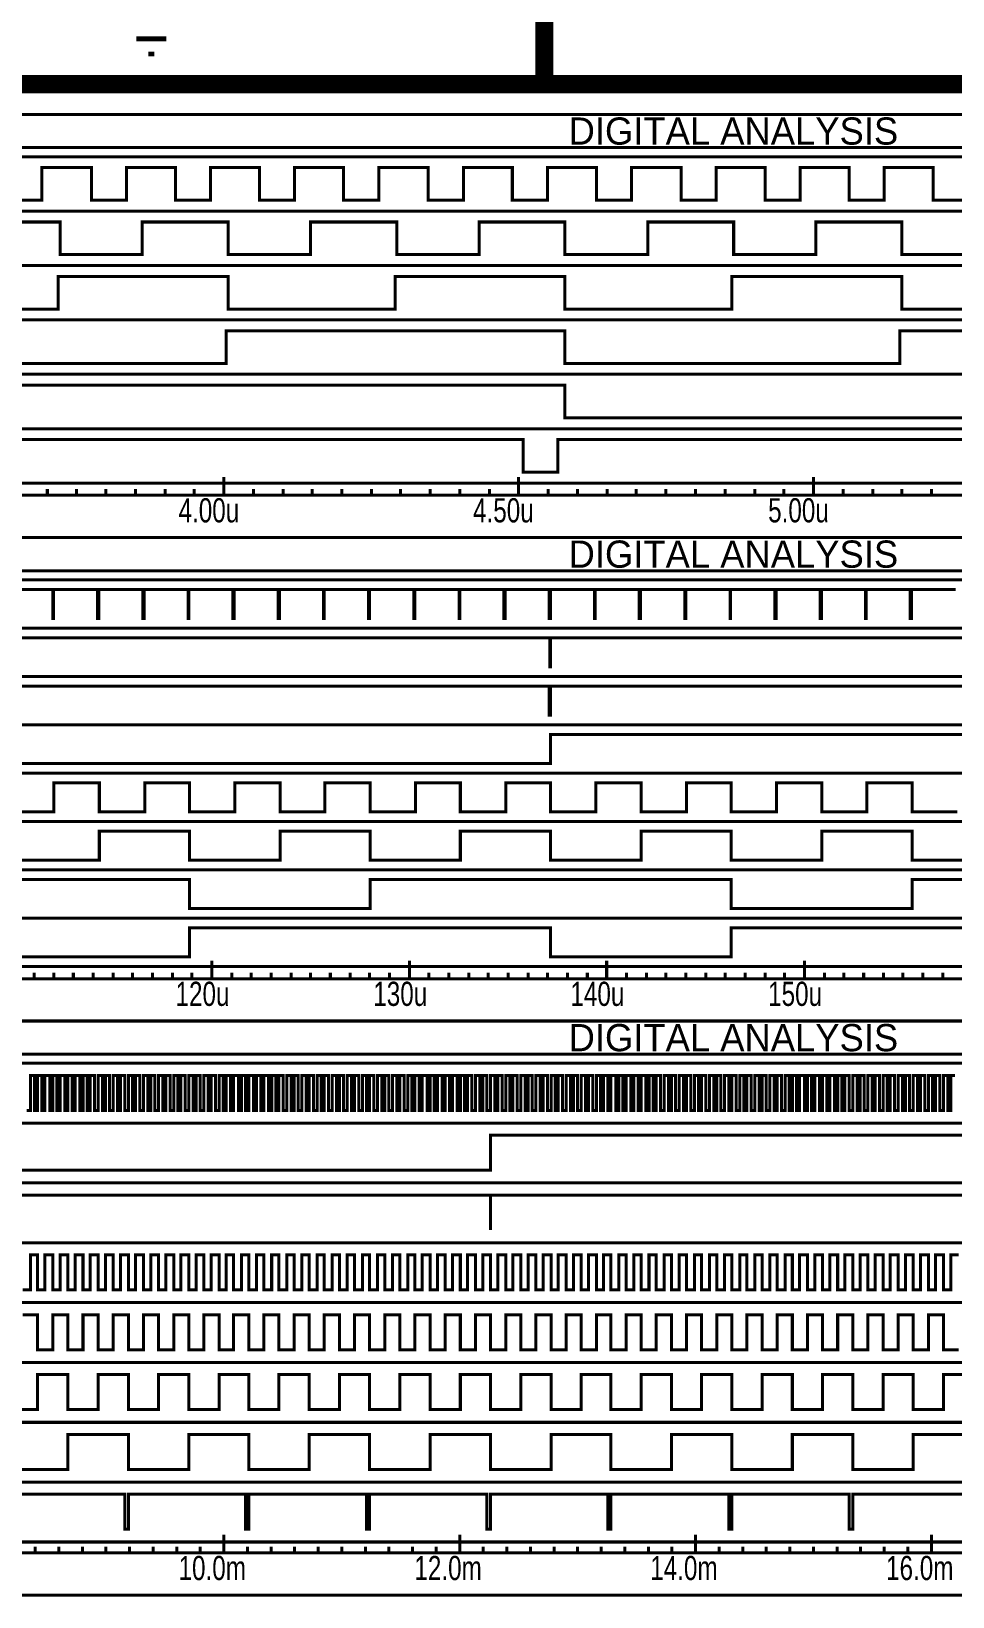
# Model space of a CAD drawing. Header units: inches. Extents: x -20.2 to 17.1, y -12.7 to 4.3.
# Drawn here: x -2.3 to 0.75, y -11.31 to -6.12 of the extents above; entities that cross this region are included whole.
import ezdxf

# ---------------------------------------------------------------- set-up
doc = ezdxf.new("R2010")
doc.units = ezdxf.units.IN
doc.layers.get('0').update_dxf_attribs({"linetype": 'CONTINUOUS'})
doc.layers.add('1', color=1, linetype='CONTINUOUS')
doc.layers.add('2', color=2, linetype='CONTINUOUS')

msp = doc.modelspace()

# ---------------------------------------------------------------- linework, layer by layer
for points, const_width in [([(-0.6, -6.3), (-0.6, -5.5)], 0.06), ([(-0.6, -6.3), (-4.9, -6.3), (-4.9, -5.6)], 0.06), ([(-1.95, -6.15), (-1.85, -6.15)], 0.016), ([(-1.91, -6.2), (-1.89, -6.2)], 0.016), ([(-0.6, -6.3), (3.4, -6.3)], 0.06), ([(-2.378, -6.684), (-2.262, -6.684), (-2.262, -6.576), (-2.098, -6.576), (-2.098, -6.684), (-1.982, -6.684), (-1.982, -6.576), (-1.82, -6.576), (-1.82, -6.684), (-1.704, -6.684), (-1.704, -6.576), (-1.542, -6.576), (-1.542, -6.684), (-1.426, -6.684), (-1.426, -6.576), (-1.264, -6.576), (-1.264, -6.684), (-1.148, -6.684), (-1.148, -6.576), (-0.984, -6.576), (-0.984, -6.684), (-0.868, -6.684), (-0.868, -6.576), (-0.706, -6.576), (-0.706, -6.684), (-0.59, -6.684), (-0.59, -6.576), (-0.428, -6.576), (-0.428, -6.684), (-0.312, -6.684), (-0.312, -6.576), (-0.148, -6.576), (-0.148, -6.684), (-0.032, -6.684), (-0.032, -6.576), (0.13, -6.576), (0.13, -6.684), (0.246, -6.684), (0.246, -6.576), (0.408, -6.576), (0.408, -6.684), (0.524, -6.684), (0.524, -6.576), (0.686, -6.576), (0.686, -6.684), (0.802, -6.684)], 0.01), ([(-2.488, -6.756), (-2.202, -6.756), (-2.202, -6.864), (-1.93, -6.864), (-1.93, -6.756), (-1.646, -6.756), (-1.646, -6.864), (-1.374, -6.864), (-1.374, -6.756), (-1.088, -6.756), (-1.088, -6.864), (-0.816, -6.864), (-0.816, -6.756), (-0.532, -6.756), (-0.532, -6.864), (-0.258, -6.864), (-0.258, -6.756), (0.026, -6.756), (0.026, -6.864), (0.298, -6.864), (0.298, -6.756), (0.582, -6.756), (0.582, -6.864), (0.856, -6.864)], 0.01), ([(-2.76, -7.044), (-2.208, -7.044), (-2.208, -6.936), (-1.646, -6.936), (-1.646, -7.044), (-1.094, -7.044), (-1.094, -6.936), (-0.532, -6.936), (-0.532, -7.044), (0.02, -7.044), (0.02, -6.936), (0.582, -6.936), (0.582, -7.044), (1.134, -7.044)], 0.01), ([(-5.56, -7.17), (-5.56, -7.17), (-5.56, -7.116), (-4.988, -7.116), (-4.988, -7.224), (-3.88, -7.224), (-3.88, -7.116), (-2.76, -7.116), (-2.76, -7.224), (-1.652, -7.224), (-1.652, -7.116), (-0.532, -7.116), (-0.532, -7.224), (0.576, -7.224), (0.576, -7.116), (1.696, -7.116), (1.696, -7.224), (2.806, -7.224), (2.806, -7.116), (3.926, -7.116), (3.926, -7.224), (5.034, -7.224), (5.034, -7.116), (6.14, -7.116)], 0.01), ([(-5.56, -7.35), (-5.56, -7.35), (-5.56, -7.296), (-4.988, -7.296), (-4.988, -7.404), (-2.766, -7.404), (-2.766, -7.296), (-0.532, -7.296), (-0.532, -7.404), (1.692, -7.404), (1.692, -7.296), (3.926, -7.296), (3.926, -7.404), (6.14, -7.404)], 0.01), ([(-5.56, -7.53), (-5.56, -7.53), (-5.56, -7.476), (-5.128, -7.476), (-5.128, -7.584), (-5.014, -7.584), (-5.014, -7.476), (-0.67, -7.476), (-0.67, -7.584), (-0.556, -7.584), (-0.556, -7.476), (3.786, -7.476), (3.786, -7.584), (3.9, -7.584), (3.9, -7.476), (6.14, -7.476)], 0.01), ([(-2.372, -7.972), (-2.226, -7.972), (-2.226, -8.068), (-2.224, -8.068), (-2.224, -7.972), (-2.078, -7.972), (-2.078, -8.068), (-2.074, -8.068), (-2.074, -7.972), (-1.928, -7.972), (-1.928, -8.068), (-1.924, -8.068), (-1.924, -7.972), (-1.778, -7.972), (-1.778, -8.068), (-1.776, -8.068), (-1.776, -7.972), (-1.63, -7.972), (-1.63, -8.068), (-1.626, -8.068), (-1.626, -7.972), (-1.48, -7.972), (-1.48, -8.068), (-1.476, -8.068), (-1.476, -7.972), (-1.33, -7.972), (-1.33, -8.068), (-1.328, -8.068), (-1.328, -7.972), (-1.182, -7.972), (-1.182, -8.068), (-1.178, -8.068), (-1.178, -7.972), (-1.032, -7.972), (-1.032, -8.068), (-1.028, -8.068), (-1.028, -7.972), (-0.882, -7.972), (-0.882, -8.068), (-0.88, -8.068), (-0.88, -7.972), (-0.734, -7.972), (-0.734, -8.068), (-0.73, -8.068), (-0.73, -7.972), (-0.584, -7.972), (-0.584, -8.068), (-0.58, -8.068), (-0.58, -7.972), (-0.434, -7.972), (-0.434, -8.068), (-0.432, -8.068), (-0.432, -7.972), (-0.286, -7.972), (-0.286, -8.068), (-0.282, -8.068), (-0.282, -7.972), (-0.136, -7.972), (-0.136, -8.068), (-0.132, -8.068), (-0.132, -7.972), (0.014, -7.972), (0.014, -8.068), (0.016, -8.068), (0.016, -7.972), (0.162, -7.972), (0.162, -8.068), (0.166, -8.068), (0.166, -7.972), (0.312, -7.972), (0.312, -8.068), (0.316, -8.068), (0.316, -7.972), (0.462, -7.972), (0.462, -8.068), (0.464, -8.068), (0.464, -7.972), (0.61, -7.972), (0.61, -8.068), (0.614, -8.068), (0.614, -7.972), (0.76, -7.972)], 0.01), ([(-5.62, -8.18), (-5.62, -8.18), (-5.62, -8.132), (-4.764, -8.132), (-4.764, -8.228), (-4.76, -8.228), (-4.76, -8.132), (-0.582, -8.132), (-0.582, -8.228), (-0.58, -8.228), (-0.58, -8.132), (3.6, -8.132), (3.6, -8.228), (3.602, -8.228), (3.602, -8.132), (6.14, -8.132)], 0.01), ([(-5.62, -8.34), (-5.62, -8.34), (-5.62, -8.292), (-4.764, -8.292), (-4.764, -8.388), (-4.762, -8.388), (-4.762, -8.292), (-2.972, -8.292), (-2.972, -8.388), (-2.968, -8.388), (-2.968, -8.292), (-0.584, -8.292), (-0.584, -8.388), (-0.58, -8.388), (-0.58, -8.292), (1.208, -8.292)], 0.01), ([(-5.62, -8.5), (-5.62, -8.5), (-5.62, -8.548), (-4.76, -8.548), (-4.76, -8.452), (-2.968, -8.452), (-2.968, -8.548), (-0.58, -8.548), (-0.58, -8.452), (1.214, -8.452), (1.214, -8.548), (3.602, -8.548), (3.602, -8.452), (5.396, -8.452), (5.396, -8.548), (6.14, -8.548)], 0.01), ([(-2.37, -8.708), (-2.222, -8.708), (-2.222, -8.612), (-2.072, -8.612), (-2.072, -8.708), (-1.922, -8.708), (-1.922, -8.612), (-1.774, -8.612), (-1.774, -8.708), (-1.624, -8.708), (-1.624, -8.612), (-1.474, -8.612), (-1.474, -8.708), (-1.326, -8.708), (-1.326, -8.612), (-1.176, -8.612), (-1.176, -8.708), (-1.026, -8.708), (-1.026, -8.612), (-0.878, -8.612), (-0.878, -8.708), (-0.728, -8.708), (-0.728, -8.612), (-0.58, -8.612), (-0.58, -8.708), (-0.43, -8.708), (-0.43, -8.612), (-0.28, -8.612), (-0.28, -8.708), (-0.13, -8.708), (-0.13, -8.612), (0.018, -8.612), (0.018, -8.708), (0.168, -8.708), (0.168, -8.612), (0.318, -8.612), (0.318, -8.708), (0.466, -8.708), (0.466, -8.612), (0.616, -8.612), (0.616, -8.708), (0.766, -8.708)], 0.01), ([(-2.37, -8.868), (-2.072, -8.868), (-2.072, -8.772), (-1.774, -8.772), (-1.774, -8.868), (-1.474, -8.868), (-1.474, -8.772), (-1.176, -8.772), (-1.176, -8.868), (-0.878, -8.868), (-0.878, -8.772), (-0.58, -8.772), (-0.58, -8.868), (-0.28, -8.868), (-0.28, -8.772), (0.018, -8.772), (0.018, -8.868), (0.318, -8.868), (0.318, -8.772), (0.616, -8.772), (0.616, -8.868), (0.914, -8.868)], 0.01), ([(-5.62, -8.98), (-5.62, -8.98), (-5.62, -9.028), (-5.358, -9.028), (-5.358, -8.932), (-4.162, -8.932), (-4.162, -9.028), (-3.566, -9.028), (-3.566, -8.932), (-2.968, -8.932), (-2.968, -9.028), (-2.37, -9.028), (-2.37, -8.932), (-1.774, -8.932), (-1.774, -9.028), (-1.176, -9.028), (-1.176, -8.932), (0.018, -8.932), (0.018, -9.028), (0.616, -9.028), (0.616, -8.932), (1.214, -8.932)], 0.01), ([(-5.62, -9.14), (-5.62, -9.14), (-5.62, -9.092), (-4.762, -9.092), (-4.762, -9.188), (-4.162, -9.188), (-4.162, -9.092), (-2.968, -9.092), (-2.968, -9.188), (-1.774, -9.188), (-1.774, -9.092), (-0.58, -9.092), (-0.58, -9.188), (0.018, -9.188), (0.018, -9.092), (1.214, -9.092)], 0.01), ([(-2.312, -9.696), (-2.3, -9.696), (-2.3, -9.58), (-2.286, -9.58), (-2.286, -9.696), (-2.276, -9.696), (-2.276, -9.58), (-2.262, -9.58), (-2.262, -9.696), (-2.252, -9.696), (-2.252, -9.58), (-2.236, -9.58), (-2.236, -9.696), (-2.226, -9.696), (-2.226, -9.58), (-2.212, -9.58), (-2.212, -9.696), (-2.202, -9.696), (-2.202, -9.58), (-2.186, -9.58), (-2.186, -9.696), (-2.176, -9.696), (-2.176, -9.58), (-2.162, -9.58), (-2.162, -9.696), (-2.152, -9.696), (-2.152, -9.58), (-2.136, -9.58), (-2.136, -9.696), (-2.126, -9.696), (-2.126, -9.58), (-2.112, -9.58), (-2.112, -9.696), (-2.102, -9.696), (-2.102, -9.58), (-2.088, -9.58), (-2.088, -9.696), (-2.076, -9.696), (-2.076, -9.58), (-2.062, -9.58), (-2.062, -9.696), (-2.052, -9.696), (-2.052, -9.58), (-2.038, -9.58), (-2.038, -9.696), (-2.026, -9.696), (-2.026, -9.58), (-2.012, -9.58), (-2.012, -9.696), (-2.002, -9.696), (-2.002, -9.58), (-1.988, -9.58), (-1.988, -9.696), (-1.976, -9.696), (-1.976, -9.58), (-1.962, -9.58), (-1.962, -9.696), (-1.952, -9.696), (-1.952, -9.58), (-1.938, -9.58), (-1.938, -9.696), (-1.926, -9.696), (-1.926, -9.58), (-1.912, -9.58), (-1.912, -9.696), (-1.902, -9.696), (-1.902, -9.58), (-1.888, -9.58), (-1.888, -9.696), (-1.876, -9.696), (-1.876, -9.58), (-1.862, -9.58), (-1.862, -9.696), (-1.852, -9.696), (-1.852, -9.58), (-1.838, -9.58), (-1.838, -9.696), (-1.826, -9.696), (-1.826, -9.58), (-1.812, -9.58), (-1.812, -9.696), (-1.802, -9.696), (-1.802, -9.58), (-1.788, -9.58), (-1.788, -9.696), (-1.776, -9.696), (-1.776, -9.58), (-1.762, -9.58), (-1.762, -9.696), (-1.752, -9.696), (-1.752, -9.58), (-1.738, -9.58), (-1.738, -9.696), (-1.726, -9.696), (-1.726, -9.58), (-1.712, -9.58), (-1.712, -9.696), (-1.702, -9.696), (-1.702, -9.58), (-1.688, -9.58), (-1.688, -9.696), (-1.676, -9.696), (-1.676, -9.58), (-1.662, -9.58), (-1.662, -9.696), (-1.652, -9.696), (-1.652, -9.58), (-1.638, -9.58), (-1.638, -9.696), (-1.628, -9.696), (-1.628, -9.58), (-1.612, -9.58), (-1.612, -9.696), (-1.602, -9.696), (-1.602, -9.58), (-1.588, -9.58), (-1.588, -9.696), (-1.578, -9.696), (-1.578, -9.58), (-1.562, -9.58), (-1.562, -9.696), (-1.552, -9.696), (-1.552, -9.58), (-1.538, -9.58), (-1.538, -9.696), (-1.528, -9.696), (-1.528, -9.58), (-1.512, -9.58), (-1.512, -9.696), (-1.502, -9.696), (-1.502, -9.58), (-1.488, -9.58), (-1.488, -9.696), (-1.478, -9.696), (-1.478, -9.58), (-1.464, -9.58), (-1.464, -9.696), (-1.452, -9.696), (-1.452, -9.58), (-1.438, -9.58), (-1.438, -9.696), (-1.428, -9.696), (-1.428, -9.58), (-1.414, -9.58), (-1.414, -9.696), (-1.402, -9.696), (-1.402, -9.58), (-1.388, -9.58), (-1.388, -9.696), (-1.378, -9.696), (-1.378, -9.58), (-1.364, -9.58), (-1.364, -9.696), (-1.352, -9.696), (-1.352, -9.58), (-1.338, -9.58), (-1.338, -9.696), (-1.328, -9.696), (-1.328, -9.58), (-1.314, -9.58), (-1.314, -9.696), (-1.302, -9.696), (-1.302, -9.58), (-1.288, -9.58), (-1.288, -9.696), (-1.278, -9.696), (-1.278, -9.58), (-1.264, -9.58), (-1.264, -9.696), (-1.252, -9.696), (-1.252, -9.58), (-1.238, -9.58), (-1.238, -9.696), (-1.228, -9.696), (-1.228, -9.58), (-1.214, -9.58), (-1.214, -9.696), (-1.202, -9.696), (-1.202, -9.58), (-1.188, -9.58), (-1.188, -9.696), (-1.178, -9.696), (-1.178, -9.58), (-1.164, -9.58), (-1.164, -9.696), (-1.152, -9.696), (-1.152, -9.58), (-1.138, -9.58), (-1.138, -9.696), (-1.128, -9.696), (-1.128, -9.58), (-1.114, -9.58), (-1.114, -9.696), (-1.102, -9.696), (-1.102, -9.58), (-1.088, -9.58), (-1.088, -9.696), (-1.078, -9.696), (-1.078, -9.58), (-1.064, -9.58), (-1.064, -9.696), (-1.052, -9.696), (-1.052, -9.58), (-1.038, -9.58), (-1.038, -9.696), (-1.028, -9.696), (-1.028, -9.58), (-1.014, -9.58), (-1.014, -9.696), (-1.004, -9.696), (-1.004, -9.58), (-0.988, -9.58), (-0.988, -9.696), (-0.978, -9.696), (-0.978, -9.58), (-0.964, -9.58), (-0.964, -9.696), (-0.954, -9.696), (-0.954, -9.58), (-0.938, -9.58), (-0.938, -9.696), (-0.928, -9.696), (-0.928, -9.58), (-0.914, -9.58), (-0.914, -9.696), (-0.904, -9.696), (-0.904, -9.58), (-0.888, -9.58), (-0.888, -9.696), (-0.878, -9.696), (-0.878, -9.58), (-0.864, -9.58), (-0.864, -9.696), (-0.854, -9.696), (-0.854, -9.58), (-0.84, -9.58), (-0.84, -9.696), (-0.828, -9.696), (-0.828, -9.58), (-0.814, -9.58), (-0.814, -9.696), (-0.804, -9.696), (-0.804, -9.58), (-0.79, -9.58), (-0.79, -9.696), (-0.778, -9.696), (-0.778, -9.58), (-0.764, -9.58), (-0.764, -9.696), (-0.754, -9.696), (-0.754, -9.58), (-0.74, -9.58), (-0.74, -9.696), (-0.728, -9.696), (-0.728, -9.58), (-0.714, -9.58), (-0.714, -9.696), (-0.704, -9.696), (-0.704, -9.58), (-0.69, -9.58), (-0.69, -9.696), (-0.678, -9.696), (-0.678, -9.58), (-0.664, -9.58), (-0.664, -9.696), (-0.654, -9.696), (-0.654, -9.58), (-0.64, -9.58), (-0.64, -9.696), (-0.628, -9.696), (-0.628, -9.58), (-0.614, -9.58), (-0.614, -9.696), (-0.604, -9.696), (-0.604, -9.58), (-0.59, -9.58), (-0.59, -9.696), (-0.578, -9.696), (-0.578, -9.58), (-0.564, -9.58), (-0.564, -9.696), (-0.554, -9.696), (-0.554, -9.58), (-0.54, -9.58), (-0.54, -9.696), (-0.528, -9.696), (-0.528, -9.58), (-0.514, -9.58), (-0.514, -9.696), (-0.504, -9.696), (-0.504, -9.58), (-0.49, -9.58), (-0.49, -9.696), (-0.478, -9.696), (-0.478, -9.58), (-0.464, -9.58), (-0.464, -9.696), (-0.454, -9.696), (-0.454, -9.58), (-0.44, -9.58), (-0.44, -9.696), (-0.428, -9.696), (-0.428, -9.58), (-0.414, -9.58), (-0.414, -9.696), (-0.404, -9.696), (-0.404, -9.58), (-0.39, -9.58), (-0.39, -9.696), (-0.38, -9.696), (-0.38, -9.58), (-0.364, -9.58), (-0.364, -9.696), (-0.354, -9.696), (-0.354, -9.58), (-0.34, -9.58), (-0.34, -9.696), (-0.33, -9.696), (-0.33, -9.58), (-0.314, -9.58), (-0.314, -9.696), (-0.304, -9.696), (-0.304, -9.58), (-0.29, -9.58), (-0.29, -9.696), (-0.28, -9.696), (-0.28, -9.58), (-0.264, -9.58), (-0.264, -9.696), (-0.254, -9.696), (-0.254, -9.58), (-0.24, -9.58), (-0.24, -9.696), (-0.23, -9.696), (-0.23, -9.58), (-0.216, -9.58), (-0.216, -9.696), (-0.204, -9.696), (-0.204, -9.58), (-0.19, -9.58), (-0.19, -9.696), (-0.18, -9.696), (-0.18, -9.58), (-0.166, -9.58), (-0.166, -9.696), (-0.154, -9.696), (-0.154, -9.58), (-0.14, -9.58), (-0.14, -9.696), (-0.13, -9.696), (-0.13, -9.58), (-0.116, -9.58), (-0.116, -9.696), (-0.104, -9.696), (-0.104, -9.58), (-0.09, -9.58), (-0.09, -9.696), (-0.08, -9.696), (-0.08, -9.58), (-0.066, -9.58), (-0.066, -9.696), (-0.054, -9.696), (-0.054, -9.58), (-0.04, -9.58), (-0.04, -9.696), (-0.03, -9.696), (-0.03, -9.58), (-0.016, -9.58), (-0.016, -9.696), (-0.004, -9.696), (-0.004, -9.58), (0.01, -9.58), (0.01, -9.696), (0.02, -9.696), (0.02, -9.58), (0.034, -9.58), (0.034, -9.696), (0.046, -9.696), (0.046, -9.58), (0.06, -9.58), (0.06, -9.696), (0.07, -9.696), (0.07, -9.58), (0.084, -9.58), (0.084, -9.696), (0.096, -9.696), (0.096, -9.58), (0.11, -9.58), (0.11, -9.696), (0.12, -9.696), (0.12, -9.58), (0.134, -9.58), (0.134, -9.696), (0.146, -9.696), (0.146, -9.58), (0.16, -9.58), (0.16, -9.696), (0.17, -9.696), (0.17, -9.58), (0.184, -9.58), (0.184, -9.696), (0.196, -9.696), (0.196, -9.58), (0.21, -9.58), (0.21, -9.696), (0.22, -9.696), (0.22, -9.58), (0.234, -9.58), (0.234, -9.696), (0.244, -9.696), (0.244, -9.58), (0.26, -9.58), (0.26, -9.696), (0.27, -9.696), (0.27, -9.58), (0.284, -9.58), (0.284, -9.696), (0.294, -9.696), (0.294, -9.58), (0.31, -9.58), (0.31, -9.696), (0.32, -9.696), (0.32, -9.58), (0.334, -9.58), (0.334, -9.696), (0.344, -9.696), (0.344, -9.58), (0.36, -9.58), (0.36, -9.696), (0.37, -9.696), (0.37, -9.58), (0.384, -9.58), (0.384, -9.696), (0.394, -9.696), (0.394, -9.58), (0.408, -9.58), (0.408, -9.696), (0.42, -9.696), (0.42, -9.58), (0.434, -9.58), (0.434, -9.696), (0.444, -9.696), (0.444, -9.58), (0.458, -9.58), (0.458, -9.696), (0.47, -9.696), (0.47, -9.58), (0.484, -9.58), (0.484, -9.696), (0.494, -9.696), (0.494, -9.58), (0.508, -9.58), (0.508, -9.696), (0.52, -9.696), (0.52, -9.58), (0.534, -9.58), (0.534, -9.696), (0.544, -9.696), (0.544, -9.58), (0.558, -9.58), (0.558, -9.696), (0.57, -9.696), (0.57, -9.58), (0.584, -9.58), (0.584, -9.696), (0.594, -9.696), (0.594, -9.58), (0.608, -9.58), (0.608, -9.696), (0.62, -9.696), (0.62, -9.58), (0.634, -9.58), (0.634, -9.696), (0.644, -9.696), (0.644, -9.58), (0.658, -9.58), (0.658, -9.696), (0.67, -9.696), (0.67, -9.58), (0.684, -9.58), (0.684, -9.696), (0.694, -9.696), (0.694, -9.58), (0.708, -9.58), (0.708, -9.696), (0.72, -9.696), (0.72, -9.58), (0.734, -9.58), (0.734, -9.696), (0.744, -9.696), (0.744, -9.58), (0.758, -9.58)], 0.01), ([(-5.56, -9.894), (-0.778, -9.894), (-0.778, -9.778), (4.014, -9.778), (4.014, -9.894), (6.14, -9.894)], 0.01), ([(-5.56, -9.976), (-0.778, -9.976), (-0.778, -10.092), (-0.778, -10.092), (-0.778, -9.976), (4.014, -9.976), (4.014, -10.092), (4.014, -10.092), (4.014, -9.976), (6.14, -9.976)], 0.01), ([(-2.326, -10.29), (-2.3, -10.29), (-2.3, -10.174), (-2.276, -10.174), (-2.276, -10.29), (-2.252, -10.29), (-2.252, -10.174), (-2.226, -10.174), (-2.226, -10.29), (-2.202, -10.29), (-2.202, -10.174), (-2.176, -10.174), (-2.176, -10.29), (-2.152, -10.29), (-2.152, -10.174), (-2.126, -10.174), (-2.126, -10.29), (-2.102, -10.29), (-2.102, -10.174), (-2.076, -10.174), (-2.076, -10.29), (-2.052, -10.29), (-2.052, -10.174), (-2.026, -10.174), (-2.026, -10.29), (-2.002, -10.29), (-2.002, -10.174), (-1.976, -10.174), (-1.976, -10.29), (-1.952, -10.29), (-1.952, -10.174), (-1.926, -10.174), (-1.926, -10.29), (-1.902, -10.29), (-1.902, -10.174), (-1.876, -10.174), (-1.876, -10.29), (-1.852, -10.29), (-1.852, -10.174), (-1.826, -10.174), (-1.826, -10.29), (-1.802, -10.29), (-1.802, -10.174), (-1.776, -10.174), (-1.776, -10.29), (-1.752, -10.29), (-1.752, -10.174), (-1.726, -10.174), (-1.726, -10.29), (-1.702, -10.29), (-1.702, -10.174), (-1.676, -10.174), (-1.676, -10.29), (-1.652, -10.29), (-1.652, -10.174), (-1.628, -10.174), (-1.628, -10.29), (-1.602, -10.29), (-1.602, -10.174), (-1.578, -10.174), (-1.578, -10.29), (-1.552, -10.29), (-1.552, -10.174), (-1.528, -10.174), (-1.528, -10.29), (-1.502, -10.29), (-1.502, -10.174), (-1.478, -10.174), (-1.478, -10.29), (-1.452, -10.29), (-1.452, -10.174), (-1.428, -10.174), (-1.428, -10.29), (-1.402, -10.29), (-1.402, -10.174), (-1.378, -10.174), (-1.378, -10.29), (-1.352, -10.29), (-1.352, -10.174), (-1.328, -10.174), (-1.328, -10.29), (-1.302, -10.29), (-1.302, -10.174), (-1.278, -10.174), (-1.278, -10.29), (-1.252, -10.29), (-1.252, -10.174), (-1.228, -10.174), (-1.228, -10.29), (-1.202, -10.29), (-1.202, -10.174), (-1.178, -10.174), (-1.178, -10.29), (-1.152, -10.29), (-1.152, -10.174), (-1.128, -10.174), (-1.128, -10.29), (-1.102, -10.29), (-1.102, -10.174), (-1.078, -10.174), (-1.078, -10.29), (-1.052, -10.29), (-1.052, -10.174), (-1.028, -10.174), (-1.028, -10.29), (-1.004, -10.29), (-1.004, -10.174), (-0.978, -10.174), (-0.978, -10.29), (-0.954, -10.29), (-0.954, -10.174), (-0.928, -10.174), (-0.928, -10.29), (-0.904, -10.29), (-0.904, -10.174), (-0.878, -10.174), (-0.878, -10.29), (-0.854, -10.29), (-0.854, -10.174), (-0.828, -10.174), (-0.828, -10.29), (-0.804, -10.29), (-0.804, -10.174), (-0.778, -10.174), (-0.778, -10.29), (-0.754, -10.29), (-0.754, -10.174), (-0.728, -10.174), (-0.728, -10.29), (-0.704, -10.29), (-0.704, -10.174), (-0.678, -10.174), (-0.678, -10.29), (-0.654, -10.29), (-0.654, -10.174), (-0.628, -10.174), (-0.628, -10.29), (-0.604, -10.29), (-0.604, -10.174), (-0.578, -10.174), (-0.578, -10.29), (-0.554, -10.29), (-0.554, -10.174), (-0.528, -10.174), (-0.528, -10.29), (-0.504, -10.29), (-0.504, -10.174), (-0.478, -10.174), (-0.478, -10.29), (-0.454, -10.29), (-0.454, -10.174), (-0.428, -10.174), (-0.428, -10.29), (-0.404, -10.29), (-0.404, -10.174), (-0.38, -10.174), (-0.38, -10.29), (-0.354, -10.29), (-0.354, -10.174), (-0.33, -10.174), (-0.33, -10.29), (-0.304, -10.29), (-0.304, -10.174), (-0.28, -10.174), (-0.28, -10.29), (-0.254, -10.29), (-0.254, -10.174), (-0.23, -10.174), (-0.23, -10.29), (-0.204, -10.29), (-0.204, -10.174), (-0.18, -10.174), (-0.18, -10.29), (-0.154, -10.29), (-0.154, -10.174), (-0.13, -10.174), (-0.13, -10.29), (-0.104, -10.29), (-0.104, -10.174), (-0.08, -10.174), (-0.08, -10.29), (-0.054, -10.29), (-0.054, -10.174), (-0.03, -10.174), (-0.03, -10.29), (-0.004, -10.29), (-0.004, -10.174), (0.02, -10.174), (0.02, -10.29), (0.046, -10.29), (0.046, -10.174), (0.07, -10.174), (0.07, -10.29), (0.096, -10.29), (0.096, -10.174), (0.12, -10.174), (0.12, -10.29), (0.146, -10.29), (0.146, -10.174), (0.17, -10.174), (0.17, -10.29), (0.196, -10.29), (0.196, -10.174), (0.22, -10.174), (0.22, -10.29), (0.244, -10.29), (0.244, -10.174), (0.27, -10.174), (0.27, -10.29), (0.294, -10.29), (0.294, -10.174), (0.32, -10.174), (0.32, -10.29), (0.344, -10.29), (0.344, -10.174), (0.37, -10.174), (0.37, -10.29), (0.394, -10.29), (0.394, -10.174), (0.42, -10.174), (0.42, -10.29), (0.444, -10.29), (0.444, -10.174), (0.47, -10.174), (0.47, -10.29), (0.494, -10.29), (0.494, -10.174), (0.52, -10.174), (0.52, -10.29), (0.544, -10.29), (0.544, -10.174), (0.57, -10.174), (0.57, -10.29), (0.594, -10.29), (0.594, -10.174), (0.62, -10.174), (0.62, -10.29), (0.644, -10.29), (0.644, -10.174), (0.67, -10.174), (0.67, -10.29), (0.694, -10.29), (0.694, -10.174), (0.72, -10.174), (0.72, -10.29), (0.744, -10.29), (0.744, -10.174), (0.77, -10.174)], 0.01), ([(-2.326, -10.372), (-2.276, -10.372), (-2.276, -10.488), (-2.226, -10.488), (-2.226, -10.372), (-2.176, -10.372), (-2.176, -10.488), (-2.126, -10.488), (-2.126, -10.372), (-2.076, -10.372), (-2.076, -10.488), (-2.026, -10.488), (-2.026, -10.372), (-1.976, -10.372), (-1.976, -10.488), (-1.926, -10.488), (-1.926, -10.372), (-1.876, -10.372), (-1.876, -10.488), (-1.826, -10.488), (-1.826, -10.372), (-1.776, -10.372), (-1.776, -10.488), (-1.726, -10.488), (-1.726, -10.372), (-1.676, -10.372), (-1.676, -10.488), (-1.628, -10.488), (-1.628, -10.372), (-1.578, -10.372), (-1.578, -10.488), (-1.528, -10.488), (-1.528, -10.372), (-1.478, -10.372), (-1.478, -10.488), (-1.428, -10.488), (-1.428, -10.372), (-1.378, -10.372), (-1.378, -10.488), (-1.328, -10.488), (-1.328, -10.372), (-1.278, -10.372), (-1.278, -10.488), (-1.228, -10.488), (-1.228, -10.372), (-1.178, -10.372), (-1.178, -10.488), (-1.128, -10.488), (-1.128, -10.372), (-1.078, -10.372), (-1.078, -10.488), (-1.028, -10.488), (-1.028, -10.372), (-0.978, -10.372), (-0.978, -10.488), (-0.928, -10.488), (-0.928, -10.372), (-0.878, -10.372), (-0.878, -10.488), (-0.828, -10.488), (-0.828, -10.372), (-0.778, -10.372), (-0.778, -10.488), (-0.728, -10.488), (-0.728, -10.372), (-0.678, -10.372), (-0.678, -10.488), (-0.628, -10.488), (-0.628, -10.372), (-0.578, -10.372), (-0.578, -10.488), (-0.528, -10.488), (-0.528, -10.372), (-0.478, -10.372), (-0.478, -10.488), (-0.428, -10.488), (-0.428, -10.372), (-0.38, -10.372), (-0.38, -10.488), (-0.33, -10.488), (-0.33, -10.372), (-0.28, -10.372), (-0.28, -10.488), (-0.23, -10.488), (-0.23, -10.372), (-0.18, -10.372), (-0.18, -10.488), (-0.13, -10.488), (-0.13, -10.372), (-0.08, -10.372), (-0.08, -10.488), (-0.03, -10.488), (-0.03, -10.372), (0.02, -10.372), (0.02, -10.488), (0.07, -10.488), (0.07, -10.372), (0.12, -10.372), (0.12, -10.488), (0.17, -10.488), (0.17, -10.372), (0.22, -10.372), (0.22, -10.488), (0.27, -10.488), (0.27, -10.372), (0.32, -10.372), (0.32, -10.488), (0.37, -10.488), (0.37, -10.372), (0.42, -10.372), (0.42, -10.488), (0.47, -10.488), (0.47, -10.372), (0.52, -10.372), (0.52, -10.488), (0.57, -10.488), (0.57, -10.372), (0.62, -10.372), (0.62, -10.488), (0.67, -10.488), (0.67, -10.372), (0.72, -10.372), (0.72, -10.488), (0.77, -10.488)], 0.01), ([(-2.376, -10.686), (-2.276, -10.686), (-2.276, -10.57), (-2.176, -10.57), (-2.176, -10.686), (-2.076, -10.686), (-2.076, -10.57), (-1.976, -10.57), (-1.976, -10.686), (-1.876, -10.686), (-1.876, -10.57), (-1.776, -10.57), (-1.776, -10.686), (-1.676, -10.686), (-1.676, -10.57), (-1.578, -10.57), (-1.578, -10.686), (-1.478, -10.686), (-1.478, -10.57), (-1.378, -10.57), (-1.378, -10.686), (-1.278, -10.686), (-1.278, -10.57), (-1.178, -10.57), (-1.178, -10.686), (-1.078, -10.686), (-1.078, -10.57), (-0.978, -10.57), (-0.978, -10.686), (-0.878, -10.686), (-0.878, -10.57), (-0.778, -10.57), (-0.778, -10.686), (-0.678, -10.686), (-0.678, -10.57), (-0.578, -10.57), (-0.578, -10.686), (-0.478, -10.686), (-0.478, -10.57), (-0.38, -10.57), (-0.38, -10.686), (-0.28, -10.686), (-0.28, -10.57), (-0.18, -10.57), (-0.18, -10.686), (-0.08, -10.686), (-0.08, -10.57), (0.02, -10.57), (0.02, -10.686), (0.12, -10.686), (0.12, -10.57), (0.22, -10.57), (0.22, -10.686), (0.32, -10.686), (0.32, -10.57), (0.42, -10.57), (0.42, -10.686), (0.52, -10.686), (0.52, -10.57), (0.62, -10.57), (0.62, -10.686), (0.72, -10.686), (0.72, -10.57), (0.82, -10.57)], 0.01), ([(-2.376, -10.884), (-2.176, -10.884), (-2.176, -10.768), (-1.976, -10.768), (-1.976, -10.884), (-1.776, -10.884), (-1.776, -10.768), (-1.578, -10.768), (-1.578, -10.884), (-1.378, -10.884), (-1.378, -10.768), (-1.178, -10.768), (-1.178, -10.884), (-0.978, -10.884), (-0.978, -10.768), (-0.778, -10.768), (-0.778, -10.884), (-0.578, -10.884), (-0.578, -10.768), (-0.38, -10.768), (-0.38, -10.884), (-0.18, -10.884), (-0.18, -10.768), (0.02, -10.768), (0.02, -10.884), (0.22, -10.884), (0.22, -10.768), (0.42, -10.768), (0.42, -10.884), (0.62, -10.884), (0.62, -10.768), (0.82, -10.768)], 0.01), ([(-2.376, -10.966), (-1.988, -10.966), (-1.988, -11.082), (-1.976, -11.082), (-1.976, -10.966), (-1.588, -10.966), (-1.588, -11.082), (-1.578, -11.082), (-1.578, -10.966), (-1.188, -10.966), (-1.188, -11.082), (-1.178, -11.082), (-1.178, -10.966), (-0.79, -10.966), (-0.79, -11.082), (-0.778, -11.082), (-0.778, -10.966), (-0.39, -10.966), (-0.39, -11.082), (-0.38, -11.082), (-0.38, -10.966), (0.01, -10.966), (0.01, -11.082), (0.02, -11.082), (0.02, -10.966), (0.408, -10.966), (0.408, -11.082), (0.42, -11.082), (0.42, -10.966), (0.808, -10.966)], 0.01)]:
    msp.add_lwpolyline(points, dxfattribs=dict(const_width=const_width))
at = {"layer": '1', "const_width": 0.01}
for points in [[(-5.8, -7.8), (6.2, -7.8), (6.2, -6.4), (-5.8, -6.4), (-5.8, -7.8)], [(-5.8, -6.51), (6.2, -6.51)], [(-5.8, -6.51), (6.2, -6.51)], [(-5.56, -6.54), (6.14, -6.54)], [(-5.55, -6.72), (6.13, -6.72)], [(-5.55, -6.9), (6.13, -6.9)], [(-5.55, -7.08), (6.13, -7.08)], [(-5.55, -7.26), (6.13, -7.26)], [(-5.55, -7.44), (6.13, -7.44)], [(-1.66, -7.62), (-1.66, -7.66), (-1.66, -7.6)], [(-0.686, -7.62), (-0.686, -7.66), (-0.686, -7.6)], [(0.29, -7.62), (0.29, -7.66), (0.29, -7.6)], [(-5.56, -7.66), (6.14, -7.66)], [(-5.55, -7.62), (6.13, -7.62)], [(-2.244, -7.66), (-2.244, -7.64)], [(-2.148, -7.66), (-2.148, -7.64)], [(-2.05, -7.66), (-2.05, -7.64)], [(-1.952, -7.66), (-1.952, -7.64)], [(-1.854, -7.66), (-1.854, -7.64)], [(-1.758, -7.66), (-1.758, -7.64)], [(-1.562, -7.66), (-1.562, -7.64)], [(-1.464, -7.66), (-1.464, -7.64)], [(-1.368, -7.66), (-1.368, -7.64)], [(-1.27, -7.66), (-1.27, -7.64)], [(-1.172, -7.66), (-1.172, -7.64)], [(-1.076, -7.66), (-1.076, -7.64)], [(-0.978, -7.66), (-0.978, -7.64)], [(-0.88, -7.66), (-0.88, -7.64)], [(-0.782, -7.66), (-0.782, -7.64)], [(-0.588, -7.66), (-0.588, -7.64)], [(-0.49, -7.66), (-0.49, -7.64)], [(-0.392, -7.66), (-0.392, -7.64)], [(-0.296, -7.66), (-0.296, -7.64)], [(-0.198, -7.66), (-0.198, -7.64)], [(-0.1, -7.66), (-0.1, -7.64)], [(-0.002, -7.66), (-0.002, -7.64)], [(0.096, -7.66), (0.096, -7.64)], [(0.192, -7.66), (0.192, -7.64)], [(0.388, -7.66), (0.388, -7.64)], [(0.486, -7.66), (0.486, -7.64)], [(0.582, -7.66), (0.582, -7.64)], [(0.68, -7.66), (0.68, -7.64)], [(-5.8, -9.4), (6.2, -9.4), (6.2, -7.8), (-5.8, -7.8), (-5.8, -9.4)], [(-5.8, -7.91), (6.2, -7.91)], [(-5.8, -7.91), (6.2, -7.91)], [(-5.62, -7.94), (6.14, -7.94)], [(-5.61, -8.1), (6.13, -8.1)], [(-5.61, -8.26), (6.13, -8.26)], [(-5.61, -8.42), (6.13, -8.42)], [(-5.61, -8.58), (6.13, -8.58)], [(-5.61, -8.74), (6.13, -8.74)], [(-5.61, -8.9), (6.13, -8.9)], [(-5.61, -9.06), (6.13, -9.06)], [(-5.61, -9.22), (6.13, -9.22)], [(-1.7, -9.22), (-1.7, -9.26), (-1.7, -9.2)], [(-1.046, -9.22), (-1.046, -9.26), (-1.046, -9.2)], [(-0.394, -9.22), (-0.394, -9.26), (-0.394, -9.2)], [(0.26, -9.22), (0.26, -9.26), (0.26, -9.2)], [(-5.62, -9.26), (6.14, -9.26)], [(-2.288, -9.26), (-2.288, -9.24)], [(-2.222, -9.26), (-2.222, -9.24)], [(-2.158, -9.26), (-2.158, -9.24)], [(-2.092, -9.26), (-2.092, -9.24)], [(-2.026, -9.26), (-2.026, -9.24)], [(-1.962, -9.26), (-1.962, -9.24)], [(-1.896, -9.26), (-1.896, -9.24)], [(-1.83, -9.26), (-1.83, -9.24)], [(-1.766, -9.26), (-1.766, -9.24)], [(-1.634, -9.26), (-1.634, -9.24)], [(-1.57, -9.26), (-1.57, -9.24)], [(-1.504, -9.26), (-1.504, -9.24)], [(-1.438, -9.26), (-1.438, -9.24)], [(-1.374, -9.26), (-1.374, -9.24)], [(-1.308, -9.26), (-1.308, -9.24)], [(-1.242, -9.26), (-1.242, -9.24)], [(-1.178, -9.26), (-1.178, -9.24)], [(-1.112, -9.26), (-1.112, -9.24)], [(-0.982, -9.26), (-0.982, -9.24)], [(-0.916, -9.26), (-0.916, -9.24)], [(-0.85, -9.26), (-0.85, -9.24)], [(-0.786, -9.26), (-0.786, -9.24)], [(-0.72, -9.26), (-0.72, -9.24)], [(-0.654, -9.26), (-0.654, -9.24)], [(-0.59, -9.26), (-0.59, -9.24)], [(-0.524, -9.26), (-0.524, -9.24)], [(-0.458, -9.26), (-0.458, -9.24)], [(-0.328, -9.26), (-0.328, -9.24)], [(-0.262, -9.26), (-0.262, -9.24)], [(-0.198, -9.26), (-0.198, -9.24)], [(-0.132, -9.26), (-0.132, -9.24)], [(-0.066, -9.26), (-0.066, -9.24)], [(-0.002, -9.26), (-0.002, -9.24)], [(0.064, -9.26), (0.064, -9.24)], [(0.13, -9.26), (0.13, -9.24)], [(0.194, -9.26), (0.194, -9.24)], [(0.326, -9.26), (0.326, -9.24)], [(0.39, -9.26), (0.39, -9.24)], [(0.456, -9.26), (0.456, -9.24)], [(0.522, -9.26), (0.522, -9.24)], [(0.586, -9.26), (0.586, -9.24)], [(0.652, -9.26), (0.652, -9.24)], [(0.718, -9.26), (0.718, -9.24)], [(-5.8, -11.3), (6.2, -11.3), (6.2, -9.4), (-5.8, -9.4), (-5.8, -11.3)], [(-5.8, -9.51), (6.2, -9.51)], [(-5.8, -9.51), (6.2, -9.51)], [(-5.56, -9.54), (6.14, -9.54)], [(-5.55, -9.738), (6.13, -9.738)], [(-5.55, -9.936), (6.13, -9.936)], [(-5.55, -10.134), (6.13, -10.134)], [(-5.55, -10.332), (6.13, -10.332)], [(-5.55, -10.53), (6.13, -10.53)], [(-5.55, -10.728), (6.13, -10.728)], [(-5.55, -10.926), (6.13, -10.926)], [(-5.55, -11.124), (6.13, -11.124)], [(-2.284, -11.16), (-2.284, -11.14)], [(-2.206, -11.16), (-2.206, -11.14)], [(-2.128, -11.16), (-2.128, -11.14)], [(-2.05, -11.16), (-2.05, -11.14)], [(-1.972, -11.16), (-1.972, -11.14)], [(-1.894, -11.16), (-1.894, -11.14)], [(-1.816, -11.16), (-1.816, -11.14)], [(-1.738, -11.16), (-1.738, -11.14)], [(-1.66, -11.12), (-1.66, -11.16), (-1.66, -11.1)], [(-1.582, -11.16), (-1.582, -11.14)], [(-1.504, -11.16), (-1.504, -11.14)], [(-1.426, -11.16), (-1.426, -11.14)], [(-1.348, -11.16), (-1.348, -11.14)], [(-1.27, -11.16), (-1.27, -11.14)], [(-1.192, -11.16), (-1.192, -11.14)], [(-1.114, -11.16), (-1.114, -11.14)], [(-1.036, -11.16), (-1.036, -11.14)], [(-0.958, -11.16), (-0.958, -11.14)], [(-0.88, -11.12), (-0.88, -11.16), (-0.88, -11.1)], [(-0.802, -11.16), (-0.802, -11.14)], [(-0.724, -11.16), (-0.724, -11.14)], [(-0.646, -11.16), (-0.646, -11.14)], [(-0.568, -11.16), (-0.568, -11.14)], [(-0.49, -11.16), (-0.49, -11.14)], [(-0.412, -11.16), (-0.412, -11.14)], [(-0.334, -11.16), (-0.334, -11.14)], [(-0.256, -11.16), (-0.256, -11.14)], [(-0.178, -11.16), (-0.178, -11.14)], [(-0.1, -11.12), (-0.1, -11.16), (-0.1, -11.1)], [(-0.022, -11.16), (-0.022, -11.14)], [(0.056, -11.16), (0.056, -11.14)], [(0.134, -11.16), (0.134, -11.14)], [(0.212, -11.16), (0.212, -11.14)], [(0.29, -11.16), (0.29, -11.14)], [(0.368, -11.16), (0.368, -11.14)], [(0.446, -11.16), (0.446, -11.14)], [(0.524, -11.16), (0.524, -11.14)], [(0.602, -11.16), (0.602, -11.14)], [(0.68, -11.12), (0.68, -11.16), (0.68, -11.1)], [(-5.56, -11.16), (6.14, -11.16)]]:
    msp.add_lwpolyline(points, dxfattribs=at)

# ---------------------------------------------------------------- texts
at = {"layer": '1'}
for p in [(-0.52, -6.5), (-0.52, -7.9), (-0.52, -9.5)]:
    msp.add_text('DIGITAL ANALYSIS', height=0.09, dxfattribs=at).set_placement(p)
at = {"layer": '2', "width": 0.75}
for s, p in [('4.00u', (-1.81, -7.75)), ('4.50u', (-0.836, -7.75)), ('5.00u', (0.14, -7.75)), ('120u', (-1.82, -9.35)), ('130u', (-1.166, -9.35)), ('140u', (-0.514, -9.35)), ('150u', (0.14, -9.35)), ('10.0m', (-1.81, -11.25)), ('12.0m', (-1.03, -11.25)), ('14.0m', (-0.25, -11.25)), ('16.0m', (0.53, -11.25))]:
    msp.add_text(s, height=0.08, dxfattribs=at).set_placement(p)

doc.saveas('drawing.dxf')
